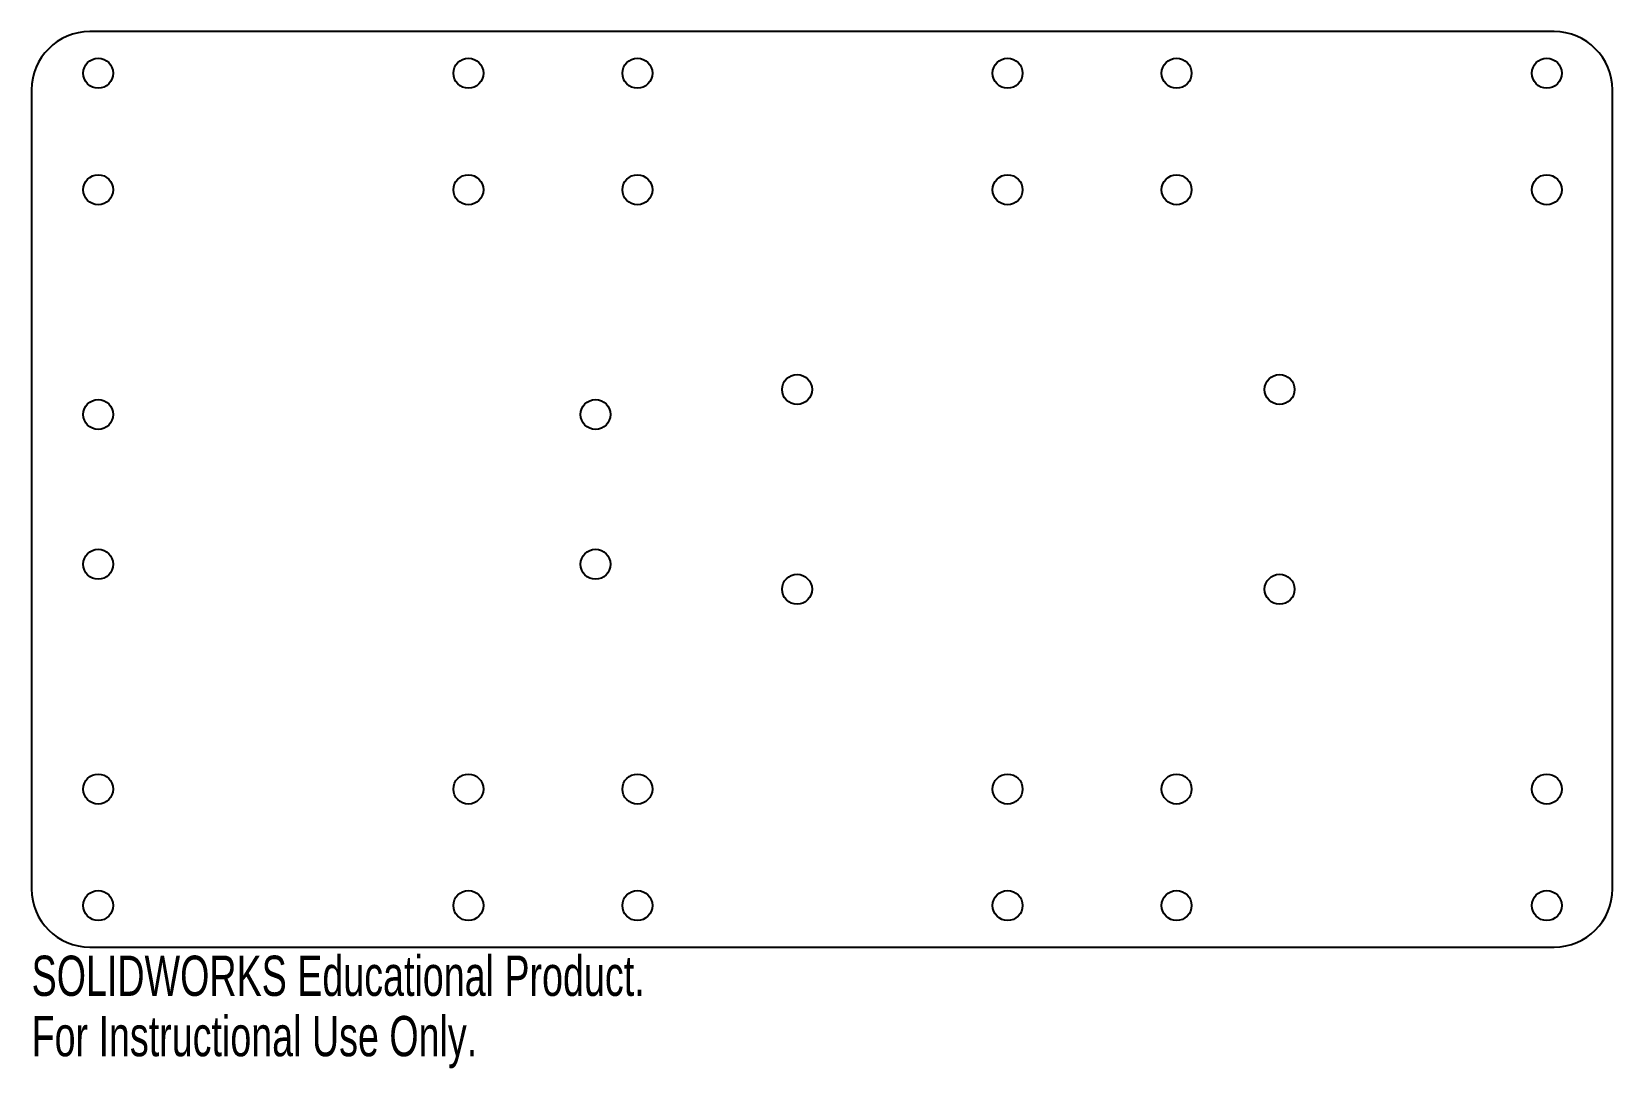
# Model space of a CAD drawing. Header units: millimetres. Extents: x 0 to 190, y -15 to 110.
import ezdxf

# ---------------------------------------------------------------- set-up
doc = ezdxf.new("R2010")
doc.units = ezdxf.units.MM
doc.styles.add('SLDTEXTSTYLE0', font='TXT', dxfattribs={"width": 0.7})

msp = doc.modelspace()

# ---------------------------------------------------------------- linework, layer by layer
at = {"color": 7, "linetype": 'Continuous', "lineweight": 25}
for p, q in [((183, 110), (7, 110)), ((0, 103), (0, 7)), ((190, 7), (190, 103)), ((7, 0), (183, 0))]:
    msp.add_line(p, q, dxfattribs=at)
for centre in [(8, 105), (52.5, 105), (72.81, 105), (117.31, 105), (137.62, 105), (182.12, 105), (8, 91), (52.5, 91), (72.81, 91), (117.31, 91), (137.62, 91), (182.12, 91), (92, 67), (150, 67), (8, 64), (67.78, 64), (8, 46), (67.78, 46), (92, 43), (150, 43), (8, 19), (52.5, 19), (72.81, 19), (117.31, 19), (137.62, 19), (182.12, 19), (8, 5), (52.5, 5), (72.81, 5), (117.31, 5), (137.62, 5), (182.12, 5)]:
    msp.add_circle(centre, 1.8, dxfattribs=at)
for centre, start, end in [((7, 103), 90, 180), ((183, 103), 0, 90), ((7, 7), 180, 270), ((183, 7), 270, 0)]:
    msp.add_arc(centre, 7, start, end, dxfattribs=at)

# ---------------------------------------------------------------- texts
at = {"color": 7, "linetype": 'Continuous', "char_height": 4.8336, "attachment_point": 1, "style": 'SLDTEXTSTYLE0'}
for s, insert in [('SOLIDWORKS Educational Product.', (0, -1.02)), ('For Instructional Use Only.', (0, -8.27))]:
    msp.add_mtext(s, dxfattribs=dict(at, insert=insert))

doc.saveas('drawing.dxf')
